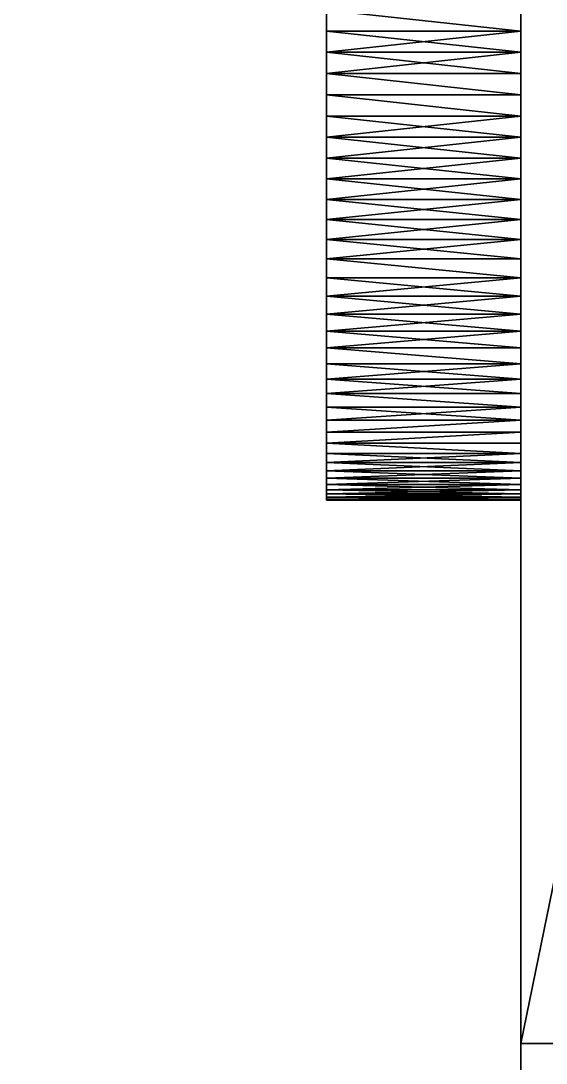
# Model space of a CAD drawing. Header units: millimetres. Extents: x 0 to 520, y -2 to 382.
# Drawn here: x 6.92 to 9.63, y 178.9 to 184.27 of the extents above; entities that cross this region are included whole.
import ezdxf

# ---------------------------------------------------------------- set-up
doc = ezdxf.new("R2010")
doc.units = ezdxf.units.MM

msp = doc.modelspace()

# ---------------------------------------------------------------- linework, layer by layer
at = {"layer": 'BRASS', "color": 52}
for points in [[(0, 380, 98), (10, 10, 98), (10, 370, 98)], [(0, 380, 98), (0, 0, 98), (10, 10, 98)], [(20.5, 20.5, 90), (0, 380, 90), (20.5, 359.5, 90)], [(0, 0, 90), (0, 380, 90), (20.5, 20.5, 90)]]:
    msp.add_3dface(points, dxfattribs=at)
at = {"layer": 'TEAK', "color": 34}
for points in [[(0, 0), (0, 380), (20, 20)], [(20, 20), (0, 380), (20, 360)], [(0, 380, 90), (0, 0, 90), (9.5, 20, 90)], [(0, 380, 90), (9.5, 20, 90), (9.5, 360, 90)], [(9.5, 360, 90), (9.5, 20, 90), (9.5, 81, 86)], [(9.5, 360, 90), (9.5, 81, 86), (9.5, 179, 86)], [(9.5, 360, 90), (9.5, 179, 86), (9.5, 201, 86)], [(14, 201, 68.5), (9.5, 201, 68.5), (9.5, 179, 68.5)], [(14, 201, 68.5), (9.5, 179, 68.5), (14, 179, 68.5)], [(9.5, 179, 68.5), (9.5, 201, 68.5), (9.5, 184.3279, 69.8246)], [(9.5, 179, 86), (9.5, 195.0455, 73.9821), (9.5, 201, 86)], [(9.5, 179, 86), (9.5, 184.9545, 73.9821), (9.5, 195.0455, 73.9821)], [(8.5, 182.4251, 73.5361), (8.5, 185.9577, 70.9963), (8.5, 186.1178, 72.5958)], [(8.5, 182.4251, 73.5361), (8.5, 186.1178, 72.5958), (8.5, 185.4964, 73.6127)], [(8.5, 181.9521, 72.8038), (8.5, 185.5749, 70.4639), (8.5, 185.9577, 70.9963)], [(8.5, 182.4251, 73.5361), (8.5, 181.9521, 72.8038), (8.5, 185.9577, 70.9963)], [(8.5, 181.8334, 71.618), (8.5, 184.8546, 69.9728), (8.5, 185.5749, 70.4639)], [(8.5, 181.9521, 72.8038), (8.5, 181.8334, 71.618), (8.5, 185.5749, 70.4639)], [(8.5, 183.8903, 74.1973), (8.5, 185.4964, 73.6127), (8.5, 184.3279, 74.1754)], [(8.5, 182.4251, 73.5361), (8.5, 185.4964, 73.6127), (8.5, 183.8903, 74.1973)], [(9.5, 179, 86), (9.5, 184.8546, 74.0272), (9.5, 184.9545, 73.9821)], [(8.5, 181.8334, 71.618), (8.5, 184.7524, 69.9327), (8.5, 184.8546, 69.9728)], [(9.5, 179, 86), (9.5, 184.7524, 74.0673), (9.5, 184.8546, 74.0272)], [(8.5, 182.6716, 70.2463), (8.5, 184.6485, 69.8977), (8.5, 184.7524, 69.9327)], [(8.5, 181.8334, 71.618), (8.5, 182.6716, 70.2463), (8.5, 184.7524, 69.9327)], [(9.5, 179, 86), (9.5, 184.6485, 74.1023), (9.5, 184.7524, 74.0673)], [(8.5, 183.6721, 69.8246), (8.5, 184.5429, 69.868), (8.5, 184.6485, 69.8977)], [(8.5, 182.6716, 70.2463), (8.5, 183.6721, 69.8246), (8.5, 184.6485, 69.8977)], [(9.5, 179, 86), (9.5, 184.5429, 74.132), (9.5, 184.6485, 74.1023)], [(8.5, 183.6721, 69.8246), (8.5, 184.3279, 69.8246), (8.5, 184.5429, 69.868)], [(9.5, 179, 86), (9.5, 184.4359, 74.1564), (9.5, 184.5429, 74.132)], [(9.5, 179, 86), (9.5, 184.3279, 74.1754), (9.5, 184.4359, 74.1564)], [(8.5, 184.219, 69.8109), (9.5, 184.219, 69.8109), (8.5, 184.3279, 69.8246)], [(9.5, 184.219, 69.8109), (9.5, 184.3279, 69.8246), (8.5, 184.3279, 69.8246)], [(8.5, 184.3279, 74.1754), (9.5, 184.219, 74.1891), (8.5, 184.219, 74.1891)], [(9.5, 184.3279, 74.1754), (9.5, 184.219, 74.1891), (8.5, 184.3279, 74.1754)], [(8.5, 183.6721, 69.8246), (8.5, 184.219, 69.8109), (8.5, 184.3279, 69.8246)], [(8.5, 184, 74.2), (8.5, 184.3279, 74.1754), (8.5, 184.219, 74.1891)], [(8.5, 183.8903, 74.1973), (8.5, 184.3279, 74.1754), (8.5, 184, 74.2)], [(9.5, 179, 68.5), (9.5, 184.3279, 69.8246), (9.5, 184.219, 69.8109)], [(9.5, 179, 86), (9.5, 184.219, 74.1891), (9.5, 184.3279, 74.1754)], [(9.5, 184.1097, 69.8027), (9.5, 184.219, 69.8109), (8.5, 184.1097, 69.8027)], [(8.5, 184.1097, 69.8027), (9.5, 184.219, 69.8109), (8.5, 184.219, 69.8109)], [(9.5, 184.219, 74.1891), (9.5, 184.1097, 74.1973), (8.5, 184.219, 74.1891)], [(8.5, 184.219, 74.1891), (9.5, 184.1097, 74.1973), (8.5, 184.1097, 74.1973)], [(8.5, 183.781, 69.8109), (8.5, 184.1097, 69.8027), (8.5, 184.219, 69.8109)], [(8.5, 183.6721, 69.8246), (8.5, 183.781, 69.8109), (8.5, 184.219, 69.8109)], [(8.5, 184, 74.2), (8.5, 184.219, 74.1891), (8.5, 184.1097, 74.1973)], [(9.5, 179, 68.5), (9.5, 184.219, 69.8109), (9.5, 184.1097, 69.8027)], [(9.5, 179, 86), (9.5, 184.1097, 74.1973), (9.5, 184.219, 74.1891)], [(9.5, 184, 69.8), (9.5, 184.1097, 69.8027), (8.5, 184, 69.8)], [(8.5, 184, 69.8), (9.5, 184.1097, 69.8027), (8.5, 184.1097, 69.8027)], [(8.5, 184.1097, 74.1973), (9.5, 184, 74.2), (8.5, 184, 74.2)], [(9.5, 184.1097, 74.1973), (9.5, 184, 74.2), (8.5, 184.1097, 74.1973)], [(8.5, 183.781, 69.8109), (8.5, 184, 69.8), (8.5, 184.1097, 69.8027)], [(9.5, 179, 68.5), (9.5, 184.1097, 69.8027), (9.5, 184, 69.8)], [(9.5, 179, 86), (9.5, 184, 74.2), (9.5, 184.1097, 74.1973)], [(9.5, 184, 74.2), (9.5, 183.8903, 74.1973), (8.5, 184, 74.2)], [(8.5, 184, 74.2), (9.5, 183.8903, 74.1973), (8.5, 183.8903, 74.1973)], [(8.5, 183.8903, 69.8027), (9.5, 183.8903, 69.8027), (8.5, 184, 69.8)], [(9.5, 183.8903, 69.8027), (9.5, 184, 69.8), (8.5, 184, 69.8)], [(8.5, 183.781, 69.8109), (8.5, 183.8903, 69.8027), (8.5, 184, 69.8)], [(9.5, 179, 68.5), (9.5, 184, 69.8), (9.5, 183.8903, 69.8027)], [(9.5, 179, 86), (9.5, 183.8903, 74.1973), (9.5, 184, 74.2)], [(8.5, 183.8903, 74.1973), (9.5, 183.781, 74.1891), (8.5, 183.781, 74.1891)], [(9.5, 183.8903, 74.1973), (9.5, 183.781, 74.1891), (8.5, 183.8903, 74.1973)], [(8.5, 183.781, 69.8109), (9.5, 183.781, 69.8109), (8.5, 183.8903, 69.8027)], [(9.5, 183.781, 69.8109), (9.5, 183.8903, 69.8027), (8.5, 183.8903, 69.8027)], [(8.5, 183.6721, 74.1754), (8.5, 183.8903, 74.1973), (8.5, 183.781, 74.1891)], [(8.5, 183.3515, 74.1023), (8.5, 183.8903, 74.1973), (8.5, 183.6721, 74.1754)], [(8.5, 182.4251, 73.5361), (8.5, 183.8903, 74.1973), (8.5, 183.3515, 74.1023)], [(9.5, 179, 68.5), (9.5, 183.8903, 69.8027), (9.5, 183.781, 69.8109)], [(9.5, 179, 86), (9.5, 183.781, 74.1891), (9.5, 183.8903, 74.1973)], [(8.5, 183.781, 74.1891), (9.5, 183.6721, 74.1754), (8.5, 183.6721, 74.1754)], [(9.5, 183.781, 74.1891), (9.5, 183.6721, 74.1754), (8.5, 183.781, 74.1891)], [(8.5, 183.6721, 69.8246), (9.5, 183.781, 69.8109), (8.5, 183.781, 69.8109)], [(9.5, 183.6721, 69.8246), (9.5, 183.781, 69.8109), (8.5, 183.6721, 69.8246)], [(9.5, 179, 68.5), (9.5, 183.781, 69.8109), (9.5, 183.6721, 69.8246)], [(9.5, 179, 86), (9.5, 183.6721, 74.1754), (9.5, 183.781, 74.1891)], [(8.5, 183.6721, 74.1754), (9.5, 183.5641, 74.1564), (8.5, 183.5641, 74.1564)], [(9.5, 183.6721, 74.1754), (9.5, 183.5641, 74.1564), (8.5, 183.6721, 74.1754)], [(8.5, 183.5641, 69.8436), (9.5, 183.6721, 69.8246), (8.5, 183.6721, 69.8246)], [(9.5, 183.5641, 69.8436), (9.5, 183.6721, 69.8246), (8.5, 183.5641, 69.8436)], [(8.5, 183.0455, 70.0179), (8.5, 183.5641, 69.8436), (8.5, 183.6721, 69.8246)], [(8.5, 182.6716, 70.2463), (8.5, 183.0455, 70.0179), (8.5, 183.6721, 69.8246)], [(8.5, 183.4571, 74.132), (8.5, 183.6721, 74.1754), (8.5, 183.5641, 74.1564)], [(8.5, 183.3515, 74.1023), (8.5, 183.6721, 74.1754), (8.5, 183.4571, 74.132)], [(9.5, 179, 68.5), (9.5, 183.6721, 69.8246), (9.5, 183.5641, 69.8436)], [(9.5, 179, 86), (9.5, 183.5641, 74.1564), (9.5, 183.6721, 74.1754)], [(8.5, 183.5641, 74.1564), (9.5, 183.4571, 74.132), (8.5, 183.4571, 74.132)], [(9.5, 183.5641, 74.1564), (9.5, 183.4571, 74.132), (8.5, 183.5641, 74.1564)], [(8.5, 183.4571, 69.868), (9.5, 183.5641, 69.8436), (8.5, 183.5641, 69.8436)], [(9.5, 183.4571, 69.868), (9.5, 183.5641, 69.8436), (8.5, 183.4571, 69.868)], [(8.5, 183.0455, 70.0179), (8.5, 183.4571, 69.868), (8.5, 183.5641, 69.8436)], [(9.5, 179, 68.5), (9.5, 183.5641, 69.8436), (9.5, 183.4571, 69.868)], [(9.5, 179, 86), (9.5, 183.4571, 74.132), (9.5, 183.5641, 74.1564)], [(8.5, 183.4571, 74.132), (9.5, 183.3515, 74.1023), (8.5, 183.3515, 74.1023)], [(9.5, 183.4571, 74.132), (9.5, 183.3515, 74.1023), (8.5, 183.4571, 74.132)], [(8.5, 183.3515, 69.8977), (9.5, 183.4571, 69.868), (8.5, 183.4571, 69.868)], [(9.5, 183.3515, 69.8977), (9.5, 183.4571, 69.868), (8.5, 183.3515, 69.8977)], [(8.5, 183.0455, 70.0179), (8.5, 183.3515, 69.8977), (8.5, 183.4571, 69.868)], [(9.5, 179, 68.5), (9.5, 183.4571, 69.868), (9.5, 183.3515, 69.8977)], [(9.5, 179, 86), (9.5, 183.3515, 74.1023), (9.5, 183.4571, 74.132)], [(8.5, 183.3515, 74.1023), (9.5, 183.2476, 74.0673), (8.5, 183.2476, 74.0673)], [(9.5, 183.3515, 74.1023), (9.5, 183.2476, 74.0673), (8.5, 183.3515, 74.1023)], [(9.5, 183.2476, 69.9327), (9.5, 183.3515, 69.8977), (8.5, 183.2476, 69.9327)], [(8.5, 183.2476, 69.9327), (9.5, 183.3515, 69.8977), (8.5, 183.3515, 69.8977)], [(8.5, 183.0455, 70.0179), (8.5, 183.2476, 69.9327), (8.5, 183.3515, 69.8977)], [(8.5, 183.1454, 74.0272), (8.5, 183.3515, 74.1023), (8.5, 183.2476, 74.0673)], [(8.5, 183.0455, 73.9821), (8.5, 183.3515, 74.1023), (8.5, 183.1454, 74.0272)], [(8.5, 182.7607, 73.8177), (8.5, 183.3515, 74.1023), (8.5, 183.0455, 73.9821)], [(8.5, 182.5036, 73.6127), (8.5, 183.3515, 74.1023), (8.5, 182.7607, 73.8177)], [(8.5, 182.4251, 73.5361), (8.5, 183.3515, 74.1023), (8.5, 182.5036, 73.6127)], [(9.5, 179, 68.5), (9.5, 183.3515, 69.8977), (9.5, 183.2476, 69.9327)], [(9.5, 179, 86), (9.5, 183.2476, 74.0673), (9.5, 183.3515, 74.1023)], [(8.5, 183.2476, 74.0673), (9.5, 183.1454, 74.0272), (8.5, 183.1454, 74.0272)], [(9.5, 183.2476, 74.0673), (9.5, 183.1454, 74.0272), (8.5, 183.2476, 74.0673)], [(9.5, 183.1454, 69.9728), (9.5, 183.2476, 69.9327), (8.5, 183.1454, 69.9728)], [(8.5, 183.1454, 69.9728), (9.5, 183.2476, 69.9327), (8.5, 183.2476, 69.9327)], [(8.5, 183.0455, 70.0179), (8.5, 183.1454, 69.9728), (8.5, 183.2476, 69.9327)], [(9.5, 179, 68.5), (9.5, 183.2476, 69.9327), (9.5, 183.1454, 69.9728)], [(9.5, 179, 86), (9.5, 183.1454, 74.0272), (9.5, 183.2476, 74.0673)], [(8.5, 183.1454, 74.0272), (9.5, 183.0455, 73.9821), (8.5, 183.0455, 73.9821)], [(9.5, 183.1454, 74.0272), (9.5, 183.0455, 73.9821), (8.5, 183.1454, 74.0272)], [(9.5, 183.0455, 70.0179), (9.5, 183.1454, 69.9728), (8.5, 183.0455, 70.0179)], [(8.5, 183.0455, 70.0179), (9.5, 183.1454, 69.9728), (8.5, 183.1454, 69.9728)], [(9.5, 179, 68.5), (9.5, 183.1454, 69.9728), (9.5, 183.0455, 70.0179)], [(9.5, 179, 86), (9.5, 183.0455, 73.9821), (9.5, 183.1454, 74.0272)], [(8.5, 183.0455, 73.9821), (9.5, 182.9478, 73.9321), (8.5, 182.9478, 73.9321)], [(9.5, 183.0455, 73.9821), (9.5, 182.9478, 73.9321), (8.5, 183.0455, 73.9821)], [(8.5, 182.9478, 70.0679), (9.5, 182.9478, 70.0679), (8.5, 183.0455, 70.0179)], [(9.5, 182.9478, 70.0679), (9.5, 183.0455, 70.0179), (8.5, 183.0455, 70.0179)], [(8.5, 182.6716, 70.2463), (8.5, 182.9478, 70.0679), (8.5, 183.0455, 70.0179)], [(8.5, 182.8528, 73.8772), (8.5, 183.0455, 73.9821), (8.5, 182.9478, 73.9321)], [(8.5, 182.7607, 73.8177), (8.5, 183.0455, 73.9821), (8.5, 182.8528, 73.8772)], [(9.5, 179, 68.5), (9.5, 183.0455, 70.0179), (9.5, 182.9478, 70.0679)], [(9.5, 179, 86), (9.5, 182.9478, 73.9321), (9.5, 183.0455, 73.9821)], [(9.5, 182.9478, 73.9321), (9.5, 182.8528, 73.8772), (8.5, 182.9478, 73.9321)], [(8.5, 182.9478, 73.9321), (9.5, 182.8528, 73.8772), (8.5, 182.8528, 73.8772)], [(9.5, 182.8528, 70.1228), (9.5, 182.9478, 70.0679), (8.5, 182.8528, 70.1228)], [(8.5, 182.8528, 70.1228), (9.5, 182.9478, 70.0679), (8.5, 182.9478, 70.0679)], [(8.5, 182.7607, 70.1823), (8.5, 182.8528, 70.1228), (8.5, 182.9478, 70.0679)], [(8.5, 182.6716, 70.2463), (8.5, 182.7607, 70.1823), (8.5, 182.9478, 70.0679)], [(9.5, 179, 68.5), (9.5, 182.9478, 70.0679), (9.5, 182.8528, 70.1228)], [(9.5, 179, 86), (9.5, 182.8528, 73.8772), (9.5, 182.9478, 73.9321)], [(9.5, 182.8528, 73.8772), (9.5, 182.7607, 73.8177), (8.5, 182.8528, 73.8772)], [(8.5, 182.8528, 73.8772), (9.5, 182.7607, 73.8177), (8.5, 182.7607, 73.8177)], [(9.5, 182.7607, 70.1823), (9.5, 182.8528, 70.1228), (8.5, 182.7607, 70.1823)], [(8.5, 182.7607, 70.1823), (9.5, 182.8528, 70.1228), (8.5, 182.8528, 70.1228)], [(9.5, 179, 68.5), (9.5, 182.8528, 70.1228), (9.5, 182.7607, 70.1823)], [(9.5, 179, 86), (9.5, 182.7607, 73.8177), (9.5, 182.8528, 73.8772)], [(9.5, 182.7607, 73.8177), (9.5, 182.6716, 73.7537), (8.5, 182.7607, 73.8177)], [(8.5, 182.7607, 73.8177), (9.5, 182.6716, 73.7537), (8.5, 182.6716, 73.7537)], [(9.5, 182.6716, 70.2463), (9.5, 182.7607, 70.1823), (8.5, 182.6716, 70.2463)], [(8.5, 182.6716, 70.2463), (9.5, 182.7607, 70.1823), (8.5, 182.7607, 70.1823)], [(8.5, 182.5036, 73.6127), (8.5, 182.7607, 73.8177), (8.5, 182.6716, 73.7537)], [(9.5, 179, 68.5), (9.5, 182.7607, 70.1823), (9.5, 182.6716, 70.2463)], [(9.5, 179, 86), (9.5, 182.6716, 73.7537), (9.5, 182.7607, 73.8177)], [(9.5, 182.6716, 73.7537), (9.5, 182.5859, 73.6853), (8.5, 182.6716, 73.7537)], [(8.5, 182.6716, 73.7537), (9.5, 182.5859, 73.6853), (8.5, 182.5859, 73.6853)], [(9.5, 182.5859, 70.3147), (9.5, 182.6716, 70.2463), (8.5, 182.5859, 70.3147)], [(8.5, 182.5859, 70.3147), (9.5, 182.6716, 70.2463), (8.5, 182.6716, 70.2463)], [(8.5, 182.4251, 70.4639), (8.5, 182.5859, 70.3147), (8.5, 182.6716, 70.2463)], [(8.5, 182.3505, 70.5443), (8.5, 182.4251, 70.4639), (8.5, 182.6716, 70.2463)], [(8.5, 182.2137, 70.7158), (8.5, 182.3505, 70.5443), (8.5, 182.6716, 70.2463)], [(8.5, 182.0423, 70.9963), (8.5, 182.2137, 70.7158), (8.5, 182.6716, 70.2463)], [(8.5, 181.8334, 71.618), (8.5, 182.0423, 70.9963), (8.5, 182.6716, 70.2463)], [(8.5, 182.5036, 73.6127), (8.5, 182.6716, 73.7537), (8.5, 182.5859, 73.6853)], [(9.5, 179, 68.5), (9.5, 182.6716, 70.2463), (9.5, 182.5859, 70.3147)], [(9.5, 179, 86), (9.5, 182.5859, 73.6853), (9.5, 182.6716, 73.7537)], [(9.5, 182.5859, 73.6853), (9.5, 182.5036, 73.6127), (8.5, 182.5859, 73.6853)], [(8.5, 182.5859, 73.6853), (9.5, 182.5036, 73.6127), (8.5, 182.5036, 73.6127)], [(8.5, 182.5036, 70.3873), (9.5, 182.5036, 70.3873), (8.5, 182.5859, 70.3147)], [(9.5, 182.5036, 70.3873), (9.5, 182.5859, 70.3147), (8.5, 182.5859, 70.3147)], [(8.5, 182.4251, 70.4639), (8.5, 182.5036, 70.3873), (8.5, 182.5859, 70.3147)], [(9.5, 179, 68.5), (9.5, 182.5859, 70.3147), (9.5, 182.5036, 70.3873)], [(9.5, 179, 86), (9.5, 182.5036, 73.6127), (9.5, 182.5859, 73.6853)], [(9.5, 182.5036, 73.6127), (9.5, 182.4251, 73.5361), (8.5, 182.5036, 73.6127)], [(8.5, 182.5036, 73.6127), (9.5, 182.4251, 73.5361), (8.5, 182.4251, 73.5361)], [(9.5, 182.4251, 70.4639), (9.5, 182.5036, 70.3873), (8.5, 182.4251, 70.4639)], [(8.5, 182.4251, 70.4639), (9.5, 182.5036, 70.3873), (8.5, 182.5036, 70.3873)], [(9.5, 179, 68.5), (9.5, 182.5036, 70.3873), (9.5, 182.4251, 70.4639)], [(9.5, 179, 86), (9.5, 182.4251, 73.5361), (9.5, 182.5036, 73.6127)], [(9.5, 182.4251, 73.5361), (9.5, 182.3505, 73.4557), (8.5, 182.4251, 73.5361)], [(8.5, 182.4251, 73.5361), (9.5, 182.3505, 73.4557), (8.5, 182.3505, 73.4557)], [(9.5, 182.3505, 70.5443), (9.5, 182.4251, 70.4639), (8.5, 182.3505, 70.5443)], [(8.5, 182.3505, 70.5443), (9.5, 182.4251, 70.4639), (8.5, 182.4251, 70.4639)], [(8.5, 182.4251, 73.5361), (8.5, 182.3505, 73.4557), (8.5, 181.9521, 72.8038)], [(9.5, 179, 68.5), (9.5, 182.4251, 70.4639), (9.5, 182.3505, 70.5443)], [(9.5, 179, 86), (9.5, 182.3505, 73.4557), (9.5, 182.4251, 73.5361)], [(9.5, 182.3505, 73.4557), (9.5, 182.28, 73.3717), (8.5, 182.3505, 73.4557)], [(8.5, 182.3505, 73.4557), (9.5, 182.28, 73.3717), (8.5, 182.28, 73.3717)], [(8.5, 182.28, 70.6283), (9.5, 182.28, 70.6283), (8.5, 182.3505, 70.5443)], [(9.5, 182.28, 70.6283), (9.5, 182.3505, 70.5443), (8.5, 182.3505, 70.5443)], [(8.5, 182.2137, 70.7158), (8.5, 182.28, 70.6283), (8.5, 182.3505, 70.5443)], [(8.5, 182.3505, 73.4557), (8.5, 182.28, 73.3717), (8.5, 182.2137, 73.2842)], [(8.5, 182.3505, 73.4557), (8.5, 182.2137, 73.2842), (8.5, 181.9521, 72.8038)], [(9.5, 179, 68.5), (9.5, 182.3505, 70.5443), (9.5, 182.28, 70.6283)], [(9.5, 179, 86), (9.5, 182.28, 73.3717), (9.5, 182.3505, 73.4557)], [(9.5, 182.28, 73.3717), (9.5, 182.2137, 73.2842), (8.5, 182.28, 73.3717)], [(8.5, 182.28, 73.3717), (9.5, 182.2137, 73.2842), (8.5, 182.2137, 73.2842)], [(9.5, 182.2137, 70.7158), (9.5, 182.28, 70.6283), (8.5, 182.2137, 70.7158)], [(8.5, 182.2137, 70.7158), (9.5, 182.28, 70.6283), (8.5, 182.28, 70.6283)], [(9.5, 179, 68.5), (9.5, 182.28, 70.6283), (9.5, 182.2137, 70.7158)], [(9.5, 179, 86), (9.5, 182.2137, 73.2842), (9.5, 182.28, 73.3717)], [(8.5, 182.2137, 73.2842), (9.5, 182.2137, 73.2842), (8.5, 182.1519, 73.1936)], [(9.5, 182.2137, 73.2842), (9.5, 182.1519, 73.1936), (8.5, 182.1519, 73.1936)], [(9.5, 182.1519, 70.8064), (9.5, 182.2137, 70.7158), (8.5, 182.1519, 70.8064)], [(8.5, 182.1519, 70.8064), (9.5, 182.2137, 70.7158), (8.5, 182.2137, 70.7158)], [(8.5, 182.0423, 70.9963), (8.5, 182.1519, 70.8064), (8.5, 182.2137, 70.7158)], [(8.5, 182.2137, 73.2842), (8.5, 182.1519, 73.1936), (8.5, 182.0947, 73.1)], [(8.5, 182.2137, 73.2842), (8.5, 182.0947, 73.1), (8.5, 181.9521, 72.8038)], [(9.5, 179, 68.5), (9.5, 182.2137, 70.7158), (9.5, 182.1519, 70.8064)], [(9.5, 179, 86), (9.5, 182.1519, 73.1936), (9.5, 182.2137, 73.2842)], [(8.5, 182.1519, 73.1936), (9.5, 182.1519, 73.1936), (8.5, 182.0947, 73.1)], [(9.5, 182.1519, 73.1936), (9.5, 182.0947, 73.1), (8.5, 182.0947, 73.1)], [(9.5, 182.0947, 70.9), (9.5, 182.1519, 70.8064), (8.5, 182.0947, 70.9)], [(8.5, 182.0947, 70.9), (9.5, 182.1519, 70.8064), (8.5, 182.1519, 70.8064)], [(8.5, 182.0423, 70.9963), (8.5, 182.0947, 70.9), (8.5, 182.1519, 70.8064)], [(9.5, 179, 68.5), (9.5, 182.1519, 70.8064), (9.5, 182.0947, 70.9)], [(9.5, 179, 86), (9.5, 182.0947, 73.1), (9.5, 182.1519, 73.1936)], [(9.5, 182.0947, 73.1), (9.5, 182.0423, 73.0037), (8.5, 182.0947, 73.1)], [(8.5, 182.0947, 73.1), (9.5, 182.0423, 73.0037), (8.5, 182.0423, 73.0037)], [(8.5, 182.0423, 70.9963), (9.5, 182.0423, 70.9963), (8.5, 182.0947, 70.9)], [(9.5, 182.0423, 70.9963), (9.5, 182.0947, 70.9), (8.5, 182.0947, 70.9)], [(8.5, 182.0947, 73.1), (8.5, 182.0423, 73.0037), (8.5, 181.9521, 72.8038)], [(8.5, 182.0423, 73.0037), (9.5, 181.9947, 72.9048), (8.5, 181.9947, 72.9048)], [(9.5, 182.0423, 73.0037), (9.5, 181.9947, 72.9048), (8.5, 182.0423, 73.0037)], [(9.5, 181.9947, 71.0952), (9.5, 182.0423, 70.9963), (8.5, 181.9947, 71.0952)], [(8.5, 181.9947, 71.0952), (9.5, 182.0423, 70.9963), (8.5, 182.0423, 70.9963)], [(8.5, 181.9521, 71.1962), (8.5, 181.9947, 71.0952), (8.5, 182.0423, 70.9963)], [(8.5, 181.8822, 71.4042), (8.5, 181.9521, 71.1962), (8.5, 182.0423, 70.9963)], [(8.5, 181.8334, 71.618), (8.5, 181.8822, 71.4042), (8.5, 182.0423, 70.9963)], [(8.5, 182.0423, 73.0037), (8.5, 181.9947, 72.9048), (8.5, 181.9521, 72.8038)], [(9.5, 179, 68.5), (9.5, 182.0947, 70.9), (9.5, 182.0423, 70.9963)], [(9.5, 179, 86), (9.5, 182.0423, 73.0037), (9.5, 182.0947, 73.1)], [(9.5, 179, 68.5), (9.5, 182.0423, 70.9963), (9.5, 181.9947, 71.0952)], [(9.5, 179, 86), (9.5, 181.9947, 72.9048), (9.5, 182.0423, 73.0037)], [(8.5, 181.9947, 72.9048), (9.5, 181.9521, 72.8038), (8.5, 181.9521, 72.8038)], [(9.5, 181.9947, 72.9048), (9.5, 181.9521, 72.8038), (8.5, 181.9947, 72.9048)], [(9.5, 181.9521, 71.1962), (9.5, 181.9947, 71.0952), (8.5, 181.9521, 71.1962)], [(8.5, 181.9521, 71.1962), (9.5, 181.9947, 71.0952), (8.5, 181.9947, 71.0952)], [(9.5, 179, 68.5), (9.5, 181.9947, 71.0952), (9.5, 181.9521, 71.1962)], [(9.5, 179, 86), (9.5, 181.9521, 72.8038), (9.5, 181.9947, 72.9048)], [(8.5, 181.9521, 72.8038), (9.5, 181.9146, 72.7007), (8.5, 181.9146, 72.7007)], [(9.5, 181.9521, 72.8038), (9.5, 181.9146, 72.7007), (8.5, 181.9521, 72.8038)], [(9.5, 181.9146, 71.2993), (9.5, 181.9521, 71.1962), (8.5, 181.9146, 71.2993)], [(8.5, 181.9146, 71.2993), (9.5, 181.9521, 71.1962), (8.5, 181.9521, 71.1962)], [(8.5, 181.8822, 71.4042), (8.5, 181.9146, 71.2993), (8.5, 181.9521, 71.1962)], [(8.5, 181.9521, 72.8038), (8.5, 181.8007, 72.0548), (8.5, 181.8334, 71.618)], [(8.5, 181.9521, 72.8038), (8.5, 181.9146, 72.7007), (8.5, 181.8822, 72.5958)], [(8.5, 181.9521, 72.8038), (8.5, 181.8822, 72.5958), (8.5, 181.8552, 72.4895)], [(8.5, 181.9521, 72.8038), (8.5, 181.8552, 72.4895), (8.5, 181.8007, 72.0548)], [(9.5, 179, 68.5), (9.5, 181.9521, 71.1962), (9.5, 181.9146, 71.2993)], [(9.5, 181.9521, 72.8038), (9.5, 179, 68.5), (9.5, 181.9146, 72.7007)], [(9.5, 179, 86), (9.5, 179, 68.5), (9.5, 181.9521, 72.8038)], [(8.5, 181.9146, 72.7007), (9.5, 181.8822, 72.5958), (8.5, 181.8822, 72.5958)], [(9.5, 181.9146, 72.7007), (9.5, 181.8822, 72.5958), (8.5, 181.9146, 72.7007)], [(9.5, 181.8822, 71.4042), (9.5, 181.9146, 71.2993), (8.5, 181.8822, 71.4042)], [(8.5, 181.8822, 71.4042), (9.5, 181.9146, 71.2993), (8.5, 181.9146, 71.2993)], [(8.5, 181.8822, 72.5958), (9.5, 181.8552, 72.4895), (8.5, 181.8552, 72.4895)], [(9.5, 181.8822, 72.5958), (9.5, 181.8552, 72.4895), (8.5, 181.8822, 72.5958)], [(9.5, 181.8552, 71.5105), (9.5, 181.8822, 71.4042), (8.5, 181.8552, 71.5105)], [(8.5, 181.8552, 71.5105), (9.5, 181.8822, 71.4042), (8.5, 181.8822, 71.4042)], [(8.5, 181.8334, 71.618), (8.5, 181.8552, 71.5105), (8.5, 181.8822, 71.4042)], [(9.5, 181.8822, 71.4042), (9.5, 179, 68.5), (9.5, 181.9146, 71.2993)], [(9.5, 181.9146, 72.7007), (9.5, 179, 68.5), (9.5, 181.8822, 72.5958)], [(9.5, 181.8552, 71.5105), (9.5, 179, 68.5), (9.5, 181.8822, 71.4042)], [(9.5, 181.8822, 72.5958), (9.5, 179, 68.5), (9.5, 181.8552, 72.4895)], [(8.5, 181.8552, 72.4895), (9.5, 181.8334, 72.382), (8.5, 181.8334, 72.382)], [(9.5, 181.8552, 72.4895), (9.5, 181.8334, 72.382), (8.5, 181.8552, 72.4895)], [(8.5, 181.8334, 71.618), (9.5, 181.8552, 71.5105), (8.5, 181.8552, 71.5105)], [(9.5, 181.8334, 71.618), (9.5, 181.8552, 71.5105), (8.5, 181.8334, 71.618)], [(8.5, 181.8552, 72.4895), (8.5, 181.8334, 72.382), (8.5, 181.8007, 72.0548)], [(8.5, 181.8334, 72.382), (9.5, 181.8171, 72.2736), (8.5, 181.8171, 72.2736)], [(9.5, 181.8334, 72.382), (9.5, 181.8171, 72.2736), (8.5, 181.8334, 72.382)], [(8.5, 181.8171, 71.7264), (9.5, 181.8334, 71.618), (8.5, 181.8334, 71.618)], [(9.5, 181.8171, 71.7264), (9.5, 181.8334, 71.618), (8.5, 181.8171, 71.7264)], [(8.5, 181.8062, 71.8356), (8.5, 181.8171, 71.7264), (8.5, 181.8334, 71.618)], [(8.5, 181.8007, 72.0548), (8.5, 181.8062, 71.8356), (8.5, 181.8334, 71.618)], [(8.5, 181.8334, 72.382), (8.5, 181.8171, 72.2736), (8.5, 181.8062, 72.1644)], [(8.5, 181.8334, 72.382), (8.5, 181.8062, 72.1644), (8.5, 181.8007, 72.0548)], [(9.5, 181.8334, 71.618), (9.5, 179, 68.5), (9.5, 181.8552, 71.5105)], [(9.5, 181.8552, 72.4895), (9.5, 179, 68.5), (9.5, 181.8334, 72.382)], [(9.5, 181.8171, 71.7264), (9.5, 179, 68.5), (9.5, 181.8334, 71.618)], [(9.5, 181.8334, 72.382), (9.5, 179, 68.5), (9.5, 181.8171, 72.2736)], [(8.5, 181.8171, 72.2736), (9.5, 181.8062, 72.1644), (8.5, 181.8062, 72.1644)], [(9.5, 181.8171, 72.2736), (9.5, 181.8062, 72.1644), (8.5, 181.8171, 72.2736)], [(8.5, 181.8062, 71.8356), (9.5, 181.8171, 71.7264), (8.5, 181.8171, 71.7264)], [(9.5, 181.8062, 71.8356), (9.5, 181.8171, 71.7264), (8.5, 181.8062, 71.8356)], [(8.5, 181.8062, 72.1644), (9.5, 181.8007, 72.0548), (8.5, 181.8007, 72.0548)], [(9.5, 181.8062, 72.1644), (9.5, 181.8007, 72.0548), (8.5, 181.8062, 72.1644)], [(8.5, 181.8007, 71.9452), (9.5, 181.8007, 71.9452), (8.5, 181.8062, 71.8356)], [(9.5, 181.8007, 71.9452), (9.5, 181.8062, 71.8356), (8.5, 181.8062, 71.8356)], [(8.5, 181.8007, 72.0548), (8.5, 181.8007, 71.9452), (8.5, 181.8062, 71.8356)], [(8.5, 181.8007, 72.0548), (9.5, 181.8007, 71.9452), (8.5, 181.8007, 71.9452)], [(9.5, 181.8007, 72.0548), (9.5, 181.8007, 71.9452), (8.5, 181.8007, 72.0548)], [(9.5, 181.8062, 71.8356), (9.5, 179, 68.5), (9.5, 181.8171, 71.7264)], [(9.5, 181.8171, 72.2736), (9.5, 179, 68.5), (9.5, 181.8062, 72.1644)], [(9.5, 181.8007, 71.9452), (9.5, 179, 68.5), (9.5, 181.8062, 71.8356)], [(9.5, 181.8062, 72.1644), (9.5, 179, 68.5), (9.5, 181.8007, 72.0548)], [(9.5, 181.8007, 72.0548), (9.5, 179, 68.5), (9.5, 181.8007, 71.9452)], [(14, 179, 86), (9.5, 179, 86), (9.5, 81, 86)], [(14, 179, 86), (9.5, 81, 86), (14, 81, 86)], [(14, 179, 86), (14, 179, 68.5), (9.5, 179, 68.5)], [(14, 179, 86), (9.5, 179, 68.5), (9.5, 179, 86)]]:
    msp.add_3dface(points, dxfattribs=at)

doc.saveas('drawing.dxf')
